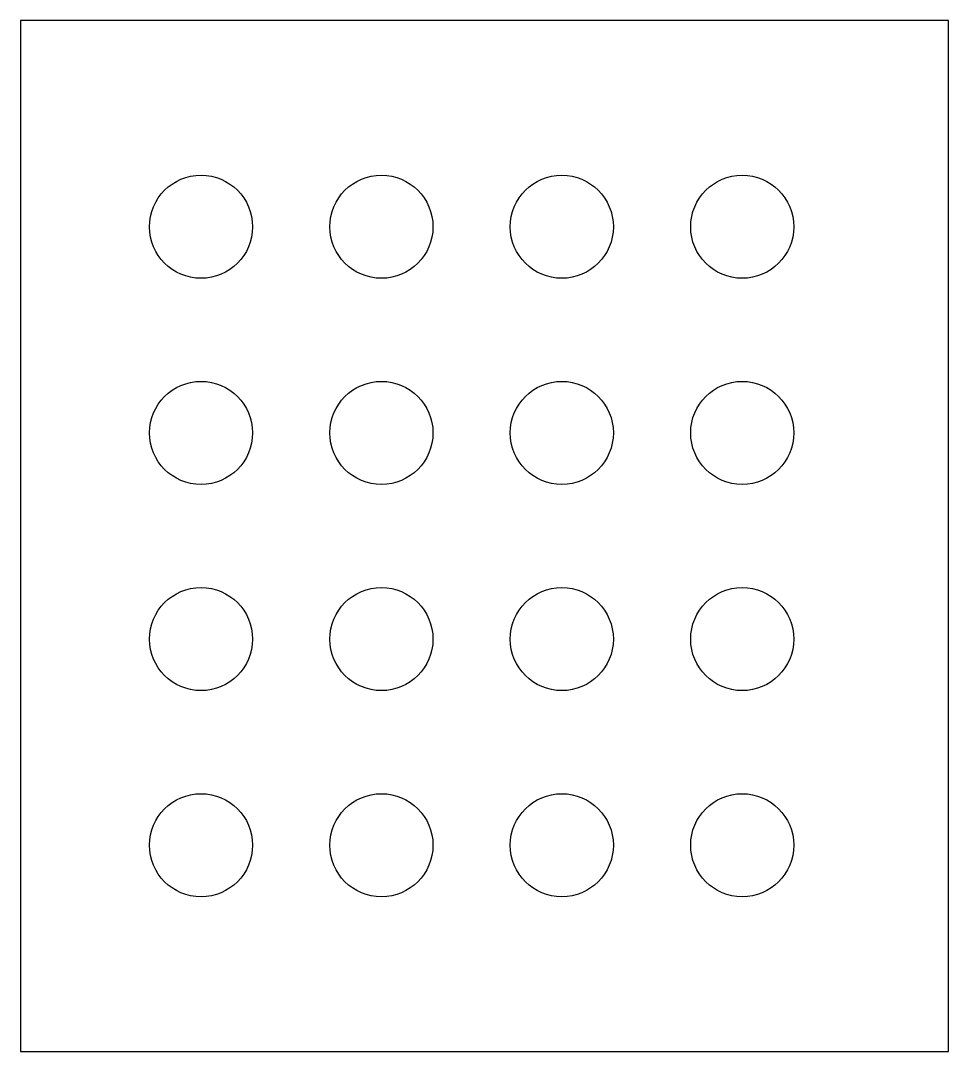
# Model space of a CAD drawing. Header units: millimetres. Extents: x 0 to 36, y 0 to 40.
import ezdxf

# ---------------------------------------------------------------- set-up
doc = ezdxf.new("R2010")
doc.units = ezdxf.units.MM
doc.layers.add('CUT_HOLES', color=7, linetype='Continuous')
doc.layers.add('CUT_OUTER', color=7, linetype='Continuous')

msp = doc.modelspace()

# ---------------------------------------------------------------- linework, layer by layer
at = {"layer": 'CUT_HOLES'}
for centre in [(7, 32), (14, 32), (21, 32), (28, 32), (7, 24), (14, 24), (21, 24), (28, 24), (7, 16), (14, 16), (21, 16), (28, 16), (7, 8), (14, 8), (21, 8), (28, 8)]:
    msp.add_circle(centre, 2, dxfattribs=at)
at = {"layer": 'CUT_OUTER'}
msp.add_lwpolyline([(0, 0), (36, 0), (36, 40), (0, 40)], close=True, dxfattribs=at)

doc.saveas('drawing.dxf')
